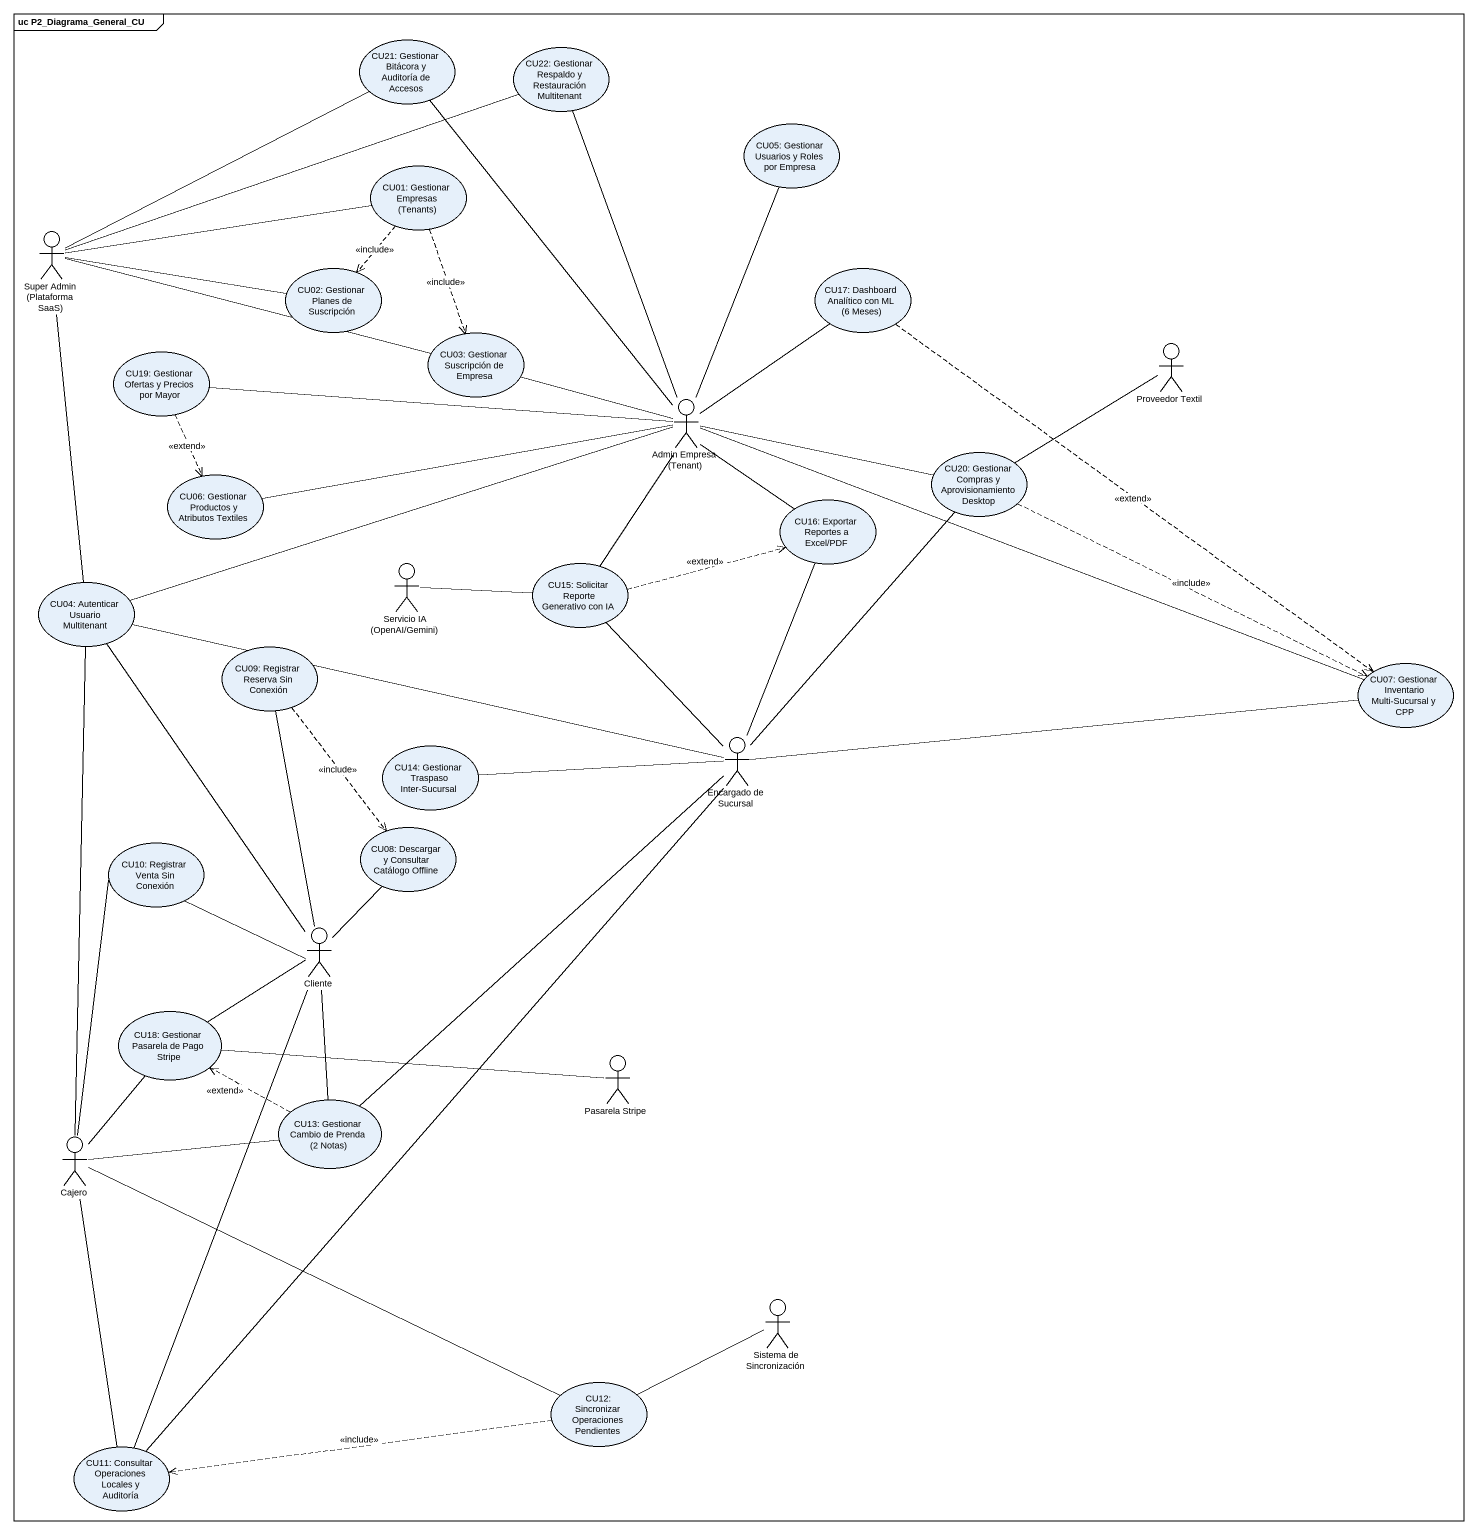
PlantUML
@startuml
mainframe uc P2_Diagrama_General_CU
usecase "CU21: Gestionar Bitácora y Auditoría de Accesos" as CU21_Gestionar_Bitácora_y
usecase "CU22: Gestionar Respaldo y Restauración Multitenant" as CU22_Gestionar_Respaldo_y
usecase "CU05: Gestionar Usuarios y Roles por Empresa" as CU05_Gestionar_Usuarios_y
usecase "CU01: Gestionar Empresas (Tenants)" as CU01_Gestionar_Empresas
actor "Super Admin (Plataforma SaaS)" as Super_Admin_Plataforma_SaaS
usecase "CU02: Gestionar Planes de Suscripción" as CU02_Gestionar_Planes_de
usecase "CU17: Dashboard Analítico con ML (6 Meses)" as CU17_Dashboard_Analítico
usecase "CU19: Gestionar Ofertas y Precios por Mayor" as CU19_Gestionar_Ofertas_y
usecase "CU03: Gestionar Suscripción de Empresa" as CU03_Gestionar_Suscripción
actor "Proveedor Textil" as Proveedor_Textil
actor "Admin Empresa (Tenant)" as Admin_Empresa_Tenant
usecase "CU06: Gestionar Productos y Atributos Textiles" as CU06_Gestionar_Productos_y
usecase "CU20: Gestionar Compras y Aprovisionamiento Desktop" as CU20_Gestionar_Compras_y
usecase "CU16: Exportar Reportes a Excel/PDF" as CU16_Exportar_Reportes_a
usecase "CU04: Autenticar Usuario Multitenant" as CU04_Autenticar_Usuario
actor "Servicio IA (OpenAI/Gemini)" as Servicio_IA_OpenAI_Gemini
usecase "CU15: Solicitar Reporte Generativo con IA" as CU15_Solicitar_Reporte
usecase "CU09: Registrar Reserva Sin Conexión" as CU09_Registrar_Reserva_Sin
usecase "CU07: Gestionar Inventario Multi-Sucursal y CPP" as CU07_Gestionar_Inventario
usecase "CU14: Gestionar Traspaso Inter-Sucursal" as CU14_Gestionar_Traspaso
actor "Encargado de Sucursal" as Encargado_de_Sucursal
usecase "CU10: Registrar Venta Sin Conexión" as CU10_Registrar_Venta_Sin
usecase "CU08: Descargar y Consultar Catálogo Offline" as CU08_Descargar_y_Consultar
actor Cliente
usecase "CU18: Gestionar Pasarela de Pago Stripe" as CU18_Gestionar_Pasarela_de
actor "Pasarela Stripe" as Pasarela_Stripe
usecase "CU13: Gestionar Cambio de Prenda (2 Notas)" as CU13_Gestionar_Cambio_de
actor Cajero
actor "Sistema de Sincronización" as Sistema_de_Sincronización
usecase "CU12: Sincronizar Operaciones Pendientes" as CU12_Sincronizar
usecase "CU11: Consultar Operaciones Locales y Auditoría" as CU11_Consultar_Operaciones
CU01_Gestionar_Empresas ..> CU02_Gestionar_Planes_de : <<include>>
CU01_Gestionar_Empresas ..> CU03_Gestionar_Suscripción : <<include>>
Super_Admin_Plataforma_SaaS -right- CU21_Gestionar_Bitácora_y
Super_Admin_Plataforma_SaaS -right- CU22_Gestionar_Respaldo_y
Super_Admin_Plataforma_SaaS -right- CU01_Gestionar_Empresas
Super_Admin_Plataforma_SaaS -right- CU02_Gestionar_Planes_de
Super_Admin_Plataforma_SaaS -right- CU03_Gestionar_Suscripción
Super_Admin_Plataforma_SaaS -- CU04_Autenticar_Usuario
CU17_Dashboard_Analítico ..> CU07_Gestionar_Inventario : <<extend>>
CU19_Gestionar_Ofertas_y ..> CU06_Gestionar_Productos_y : <<extend>>
Admin_Empresa_Tenant -up- CU21_Gestionar_Bitácora_y
Admin_Empresa_Tenant -up- CU22_Gestionar_Respaldo_y
Admin_Empresa_Tenant -up- CU05_Gestionar_Usuarios_y
Admin_Empresa_Tenant -up- CU17_Dashboard_Analítico
Admin_Empresa_Tenant -left- CU19_Gestionar_Ofertas_y
Admin_Empresa_Tenant -left- CU03_Gestionar_Suscripción
Admin_Empresa_Tenant -left- CU06_Gestionar_Productos_y
Admin_Empresa_Tenant -right- CU20_Gestionar_Compras_y
Admin_Empresa_Tenant -- CU16_Exportar_Reportes_a
Admin_Empresa_Tenant -left- CU04_Autenticar_Usuario
Admin_Empresa_Tenant -- CU15_Solicitar_Reporte
Admin_Empresa_Tenant -right- CU07_Gestionar_Inventario
CU20_Gestionar_Compras_y -right- Proveedor_Textil
CU20_Gestionar_Compras_y -right- Proveedor_Textil
CU20_Gestionar_Compras_y .right.> CU07_Gestionar_Inventario : <<include>>
CU15_Solicitar_Reporte .right.> CU16_Exportar_Reportes_a : <<extend>>
CU15_Solicitar_Reporte -left- Servicio_IA_OpenAI_Gemini
CU09_Registrar_Reserva_Sin ..> CU08_Descargar_y_Consultar : <<include>>
Encargado_de_Sucursal -up- CU20_Gestionar_Compras_y
Encargado_de_Sucursal -up- CU16_Exportar_Reportes_a
Encargado_de_Sucursal -left- CU04_Autenticar_Usuario
Encargado_de_Sucursal -up- CU15_Solicitar_Reporte
Encargado_de_Sucursal -right- CU07_Gestionar_Inventario
Encargado_de_Sucursal -left- CU14_Gestionar_Traspaso
Encargado_de_Sucursal -left- CU14_Gestionar_Traspaso
Encargado_de_Sucursal -- CU13_Gestionar_Cambio_de
Encargado_de_Sucursal -- CU11_Consultar_Operaciones
Cliente -up- CU04_Autenticar_Usuario
Cliente -up- CU09_Registrar_Reserva_Sin
Cliente -up- CU09_Registrar_Reserva_Sin
Cliente -left- CU10_Registrar_Venta_Sin
Cliente -up- CU08_Descargar_y_Consultar
Cliente -up- CU08_Descargar_y_Consultar
Cliente -left- CU18_Gestionar_Pasarela_de
Cliente -- CU13_Gestionar_Cambio_de
Cliente -- CU11_Consultar_Operaciones
CU18_Gestionar_Pasarela_de -right- Pasarela_Stripe
CU13_Gestionar_Cambio_de .left.> CU18_Gestionar_Pasarela_de : <<extend>>
Cajero -up- CU04_Autenticar_Usuario
Cajero -up- CU10_Registrar_Venta_Sin
Cajero -up- CU18_Gestionar_Pasarela_de
Cajero -right- CU13_Gestionar_Cambio_de
Cajero -right- CU12_Sincronizar
Cajero -- CU11_Consultar_Operaciones
Sistema_de_Sincronización -left- CU12_Sincronizar
Sistema_de_Sincronización -left- CU12_Sincronizar
CU12_Sincronizar .left.> CU11_Consultar_Operaciones : <<include>>
@enduml
